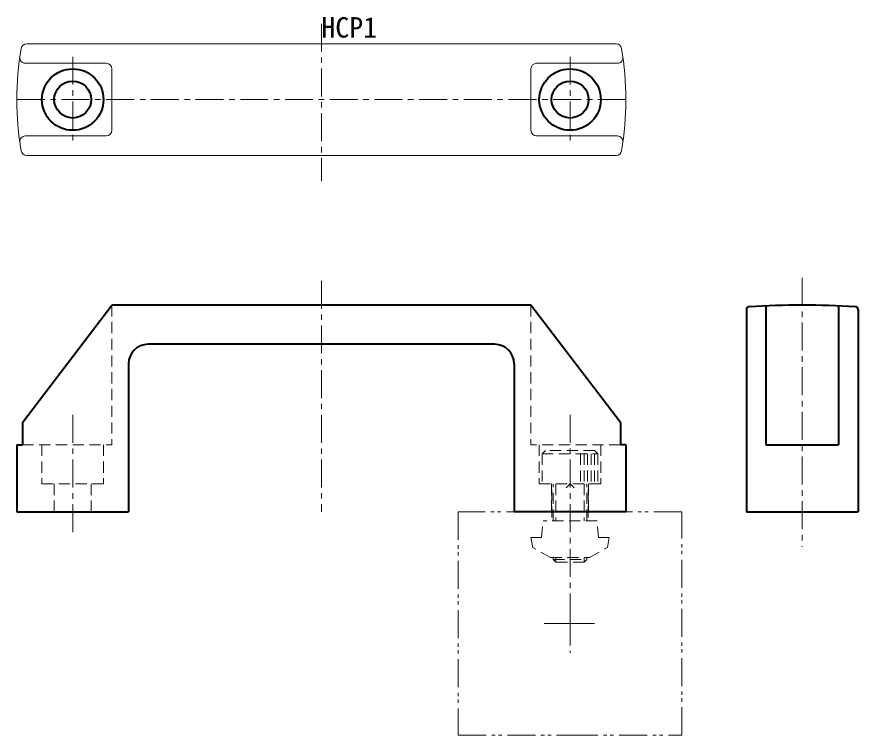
# Model space of a CAD drawing. Units: millimetres on the paper. Extents: x -641 to 1468, y -434 to 1009.
# Drawn here: x 595.5 to 746.1, y 839.5 to 968.1 of the extents above; entities that cross this region are included whole.
import ezdxf
from ezdxf.enums import TextEntityAlignment as Align

# ---------------------------------------------------------------- set-up
doc = ezdxf.new("R2010")
doc.units = ezdxf.units.MM
for name, pattern in [('CHAIN1', [8, 5, -1, 1, -1]), ('CHAIN2', [12, 9, -1, 1, -1]), ('DASHED2', [3, 2, -1]), ('DOUBLE_CHAIN1', [8.8, 5, -1, 0.6, -0.6, 0.6, -1])]:
    doc.linetypes.add(name, pattern=pattern)
for name, color, linetype, lineweight in [('0-0', 7, 'Continuous', 18), ('0-1', 4, 'Continuous', 18), ('0-2', 4, 'Continuous', 18)]:
    doc.layers.add(name, color=color, linetype=linetype, lineweight=lineweight)
doc.styles.add('ＭＳ ゴシック', font='')
doc.styles.get('ＭＳ ゴシック').set_extended_font_data('MS Gothic')

msp = doc.modelspace()

# ---------------------------------------------------------------- linework, layer by layer
at = {"layer": '0-0'}
for p, q in [((702.738, 963.314), (597.262, 963.314)), ((611.5, 959.814), (597.028, 959.814)), ((688.5, 959.814), (702.972, 959.814)), ((612.5, 947.814), (612.5, 958.814)), ((687.5, 947.814), (687.5, 958.814)), ((611.5, 946.814), (597.028, 946.814)), ((688.5, 946.814), (702.972, 946.814)), ((702.738, 943.314), (597.262, 943.314))]:
    msp.add_line(p, q, dxfattribs=at)
at = {"layer": '0-0', "lineweight": 40}
for p, q in [((596.5, 895.5), (612.5, 916.5)), ((687.5, 916.5), (612.5, 916.5)), ((703.5, 895.5), (687.5, 916.5)), ((726.059, 915.728), (726.059, 879.5)), ((729.559, 916.373), (729.559, 891.5)), ((742.559, 916.373), (742.559, 891.5)), ((746.059, 915.728), (746.059, 879.5)), ((681, 909.5), (619, 909.5)), ((615.5, 906), (615.5, 879.5)), ((684.5, 906), (684.5, 879.5)), ((596.5, 895.5), (596.5, 891.5)), ((703.5, 895.5), (703.5, 891.5)), ((595.5, 891.5), (595.5, 879.5)), ((595.5, 891.5), (596.5, 891.5)), ((704.5, 891.5), (703.5, 891.5)), ((704.5, 891.5), (704.5, 879.5)), ((729.559, 891.5), (742.559, 891.5)), ((595.5, 879.5), (615.5, 879.5)), ((704.5, 879.5), (684.5, 879.5)), ((726.059, 879.5), (746.059, 879.5))]:
    msp.add_line(p, q, dxfattribs=at)
at = {"layer": '0-0'}
for centre, radius, start, end in [((650, 953.314), 54.5, 170.31541, 189.68459), ((597.262, 962.314), 1, 90, 170.31541), ((702.738, 962.314), 1, 9.68459, 90), ((650, 953.314), 54.5, 350.31541, 9.68459), ((597.028, 960.814), 1, 171.94134, 270), ((702.972, 960.814), 1, 270, 8.05866), ((611.5, 958.814), 1, 0, 90), ((688.5, 958.814), 1, 90, 180), ((611.5, 947.814), 1, 270, 0), ((688.5, 947.814), 1, 180, 270), ((597.028, 945.814), 1, 90, 188.05866), ((702.972, 945.814), 1, 351.94134, 90), ((597.262, 944.314), 1, 189.68459, 270), ((702.738, 944.314), 1, 270, 350.31541)]:
    msp.add_arc(centre, radius, start, end, dxfattribs=at)
at = {"layer": '0-0', "lineweight": 40}
for centre, radius, start, end in [((726.559, 915.728), 0.5, 93.27451, 180), ((736.059, 749.683), 166.817, 86.72549, 93.27451), ((745.559, 915.728), 0.5, 0, 86.72549), ((619, 906), 3.5, 90, 180), ((681, 906), 3.5, 0, 90)]:
    msp.add_arc(centre, radius, start, end, dxfattribs=at)
at = {"layer": '0-1', "linetype": 'CHAIN1'}
for p, q in [((650, 966.871), (650, 938.774)), ((605.5, 960.997), (605.5, 945.45)), ((694.5, 960.997), (694.5, 945.45)), ((704.5, 953.314), (595.5, 953.314)), ((650, 920.856), (650, 879.5)), ((736.059, 921.377), (736.059, 873.202)), ((605.5, 896.853), (605.5, 875.172)), ((694.5, 896.853), (694.5, 864.049))]:
    msp.add_line(p, q, dxfattribs=at)
at = {"layer": '0-1', "linetype": 'DASHED2'}
for p, q in [((612.5, 916.5), (612.5, 891.5)), ((687.5, 916.5), (687.5, 891.5)), ((596.5, 891.5), (612.5, 891.5)), ((611, 891.5), (611, 884.5)), ((703.5, 891.5), (687.5, 891.5)), ((689, 891.5), (689, 884.5)), ((689.5, 889.9), (690.1, 890.5)), ((689.5, 889.9), (689.5, 884.5)), ((689.5, 889.9), (699.5, 889.9)), ((698.9, 890.5), (690.1, 890.5)), ((696.375, 889.9), (696.375, 884.5)), ((697, 889.9), (697, 884.5)), ((697.625, 889.9), (697.625, 884.5)), ((698.25, 889.9), (698.25, 884.5)), ((698.875, 889.9), (698.875, 884.5)), ((698.9, 890.5), (699.5, 889.9)), ((699.5, 889.9), (699.5, 884.5)), ((602.2, 884.5), (602.2, 879.5)), ((608.8, 884.5), (608.8, 879.5)), ((691.2, 884.5), (691.2, 879.5)), ((691.25, 878.5), (691.25, 884.5)), ((691.5, 877.9), (691.5, 884.5)), ((691.95, 884.5), (691.95, 877.9)), ((694.5, 884.5), (693.793, 883.793)), ((694.5, 884.5), (695.207, 883.793)), ((697.05, 884.5), (697.05, 877.9)), ((697.5, 877.9), (697.5, 884.5)), ((697.75, 878.5), (697.75, 884.5)), ((697.8, 884.5), (697.8, 879.5)), ((689.413, 874.9), (689.675, 877.9)), ((699.325, 877.9), (689.675, 877.9)), ((699.587, 874.9), (699.325, 877.9)), ((687.5, 874.9), (689.413, 874.9)), ((687.821, 873.135), (687.5, 874.9)), ((701.5, 874.9), (699.587, 874.9)), ((701.179, 873.135), (701.5, 874.9)), ((691, 871.3), (687.821, 873.135)), ((698, 871.3), (701.179, 873.135)), ((691, 871.3), (698, 871.3)), ((691.5, 870.95), (691.5, 871.3)), ((691.5, 870.95), (691.95, 870.5)), ((691.5, 870.95), (697.5, 870.95)), ((691.95, 871.3), (691.95, 870.5)), ((697.05, 870.5), (691.95, 870.5)), ((697.05, 871.3), (697.05, 870.5)), ((697.05, 870.5), (697.5, 870.95)), ((697.5, 870.95), (697.5, 871.3))]:
    msp.add_line(p, q, dxfattribs=at)
for points in [[(600, 891.5), (600, 884.5), (611, 884.5)], [(700, 891.5), (700, 884.5), (689, 884.5)]]:
    msp.add_lwpolyline(points, dxfattribs=at)
at = {"layer": '0-1', "color": 7, "lineweight": 40}
for centre, radius in [((605.5, 953.314), 5.5), ((694.5, 953.314), 5.5), ((605.5, 953.314), 3.3), ((694.5, 953.314), 3.3)]:
    msp.add_circle(centre, radius, dxfattribs=at)
at = {"layer": '0-2', "linetype": 'CHAIN2'}
for p, q in [((694.5, 864.589), (694.5, 854.272)), ((689.863, 859.5), (699.863, 859.5))]:
    msp.add_line(p, q, dxfattribs=at)
at = {"layer": '0-2', "linetype": 'DOUBLE_CHAIN1'}
for points in [[(714.5, 839.5), (714.5, 879.5), (674.5, 879.5), (674.5, 839.5)], [(674.5, 839.5), (694.5, 839.5), (714.5, 839.5)]]:
    msp.add_lwpolyline(points, dxfattribs=at)

# ---------------------------------------------------------------- texts
at = {"layer": '0-0', "style": 'ＭＳ ゴシック'}
msp.add_text('HCP1', height=3.666, dxfattribs=at).set_placement((650, 963.314), align=Align.BOTTOM_LEFT)

doc.saveas('drawing.dxf')
